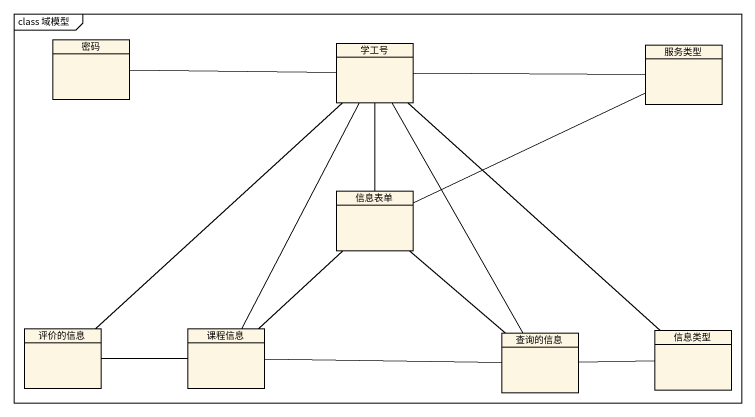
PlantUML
@startuml
mainframe class 域模型
hide circle
hide empty members
class 密码
class 学工号
class 服务类型
class 信息表单
class 评价的信息
class 课程信息
class 查询的信息
class 信息类型
学工号 -left- 密码
学工号 -right- 服务类型
学工号 -- 信息表单
学工号 -- 评价的信息
学工号 -- 课程信息
学工号 -- 查询的信息
学工号 -- 信息类型
信息表单 -right- 服务类型
信息表单 -- 查询的信息
评价的信息 -right- 课程信息
课程信息 -up- 信息表单
课程信息 -right- 查询的信息
查询的信息 -right- 信息类型
@enduml
